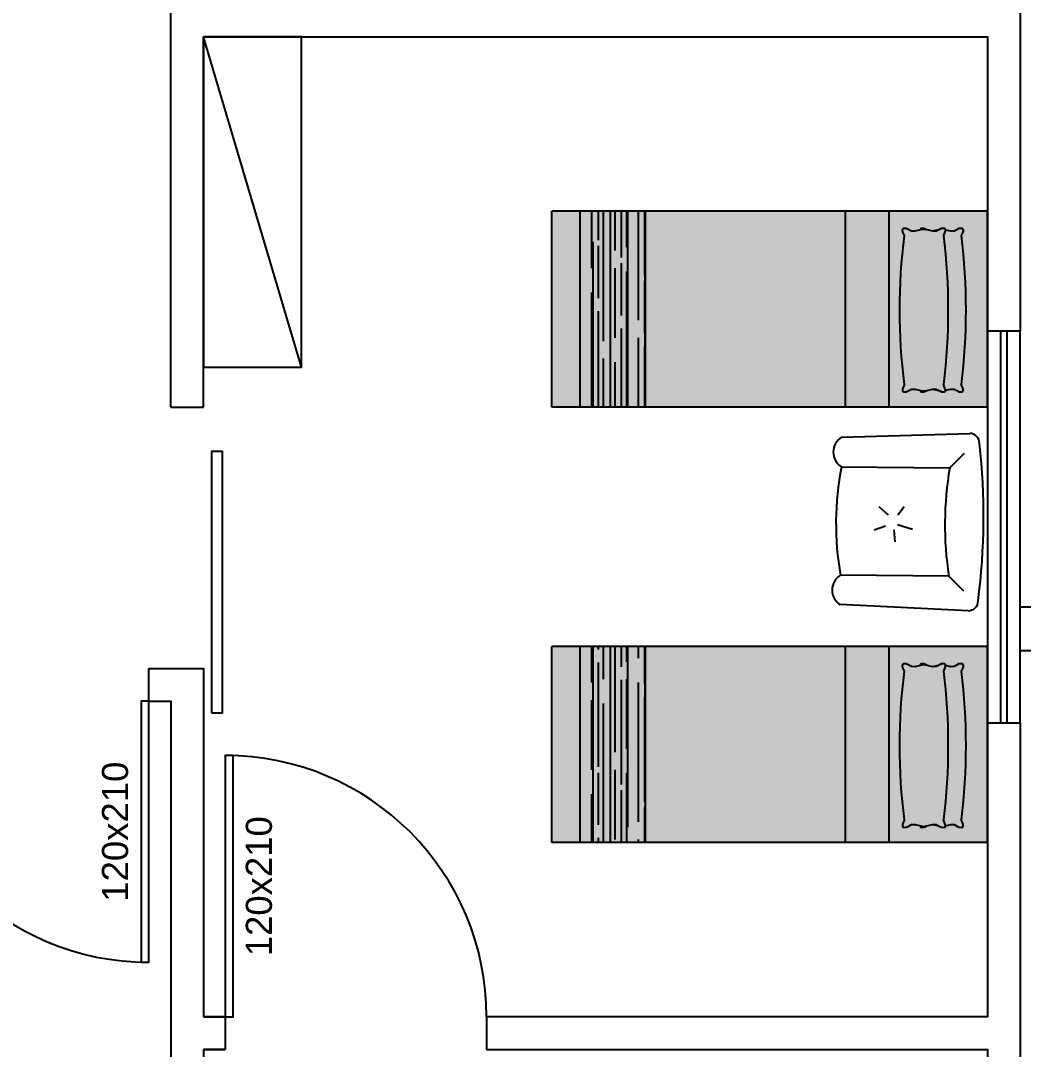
# Model space of a CAD drawing. Header units: centimetres. Extents: x 0 to 1084401, y -139216 to 99734.
# Drawn here: x 912351.3 to 912811.7, y 10092 to 10564.5 of the extents above; entities that cross this region are included whole.
import ezdxf
from ezdxf.enums import TextEntityAlignment as Align

# ---------------------------------------------------------------- set-up
doc = ezdxf.new("R2010")
doc.units = ezdxf.units.CM
doc.header["$LTSCALE"] = 4
for name, color, linetype in [('0.2', 2, 'Continuous'), ('0.4', 4, 'Continuous'), ('0.6', 6, 'Continuous'), ('02-CONT', 2, 'Continuous'), ('AIT-LAY-HTC', 254, 'Continuous'), ('AIT-LAY-MOB', 2, 'Continuous')]:
    doc.layers.add(name, color=color, linetype=linetype)
doc.styles.add('2mm 1-50', font='arial.ttf', dxfattribs={"height": 0.1})

# ---------------------------------------------------------------- blocks, each defined once
blk = doc.blocks.new('1_00e')
blk.add_lwpolyline([(-28.40539012428269, -52.25289090163764), (-25.40539012428269, -52.25289090163764), (-25.40539012428269, 47.74710909836236), (-28.40539012428269, 47.74710909836236)], close=True)
at = {"color": 1}
blk.add_arc((-28.40539012428326, -52.25289090163764), 100, 0, 90, dxfattribs=at)
blk = doc.blocks.new('CAMA-SOLTEIRO')
h = blk.add_hatch()
h.set_pattern_fill('AR-RROOF', color=256, scale=0.08, style=0)
h.set_pattern_definition([(0, (-259.2971654992087, -62.25848343646964), (0.176, 0.08), [1.2, -0.16, 0.4, -0.08]), (0, (-259.1907654992087, -62.21848343646964), (-0.08, 0.1064), [0.24, -0.0264, 0.48, -0.06]), (0, (-259.2571654992087, -62.19048343646964), (0.416, 0.0536), [0.64, -0.112, 0.32, -0.08])])
h.paths.add_polyline_path([(0.4499999999999886, -1.569999999997059), (-0.4500000000000455, -1.569999999997044), (-0.4500000000000455, -1.869999999999941), (0.4499999999999886, -1.869999999999969)])
at = {"layer": 'AIT-LAY-HTC'}
h = blk.add_hatch(color=254, dxfattribs=at)
h.paths.add_polyline_path([(0.4499999999999886, -0.6535763996212509), (-0.4499999999999886, -0.6535763996212509), (-0.4499999999999886, -1.569999999997044), (0.4499999999999886, -1.569999999997044)])
h.paths.add_polyline_path([(0.4499999999999886, -2.131628207280301e-14), (-0.4499999999999886, -7.105427357601002e-15), (-0.4500000000000455, -0.4535763996212623), (0.4499999999999886, -0.4535763996212623)])
h.paths.add_polyline_path([(0.3716982436171747, -0.373121244349754), (0.3723867664295994, -0.3861706267807321), (0.3655536251368972, -0.390699628518469), (0.3589239480322135, -0.390246726289142), (0.3496964401738865, -0.3873305654911334), (0.3375292817262334, -0.3814624037465322, -0.06240135273612517), (-0.3458491167673401, -0.3814624037465322), (-0.3580162752151068, -0.3873305654911476), (-0.3672437830732633, -0.3902467262891278), (-0.3738734601780038, -0.3906996285184547), (-0.3807066014707061, -0.3861706267807179), (-0.3800180786582814, -0.3731212443497398), (-0.3760551388454587, -0.3650755000255188), (-0.3677125645626802, -0.3491925823837292), (-0.367078841438115, -0.3321323483973302), (-0.3724699016728437, -0.3091402599489683), (-0.3738734601780038, -0.3092361431671051), (-0.3807066014707061, -0.3047071414293683), (-0.3800180786582814, -0.2916577589983902), (-0.3760551388454587, -0.2836120146741834), (-0.3731809529210182, -0.2781400276378534), (-0.3671426902825488, -0.2523877149917055), (-0.3671057082908646, -0.2513921359974702), (-0.3671426902825488, -0.2503965570033344), (-0.373180952921075, -0.2246442443571155), (-0.3760551388455156, -0.2191722573209276), (-0.3800180786582814, -0.2111265129965787), (-0.3807066014707061, -0.1980771305656006), (-0.3738734601780038, -0.1935481288278922), (-0.3724699016728437, -0.1936440120460148), (-0.367078841438115, -0.1706519235976387), (-0.3677125645626802, -0.1535916896112397), (-0.3760551388455156, -0.1377087719694785), (-0.3800180786582814, -0.1296630276452575), (-0.3807066014707061, -0.116613645214251), (-0.3738734601780038, -0.1120846434765284), (-0.3672437830733202, -0.1125375457058411), (-0.3580162752149931, -0.1154537065038497), (-0.3458491167673401, -0.1213218682484509, -0.06240135273612597), (0.3375292817262334, -0.1213218682484509), (0.3496964401739433, -0.1154537065038497), (0.3589239480322135, -0.1125375457058553), (0.3655536251368972, -0.1120846434765284), (0.3723867664295994, -0.1166136452142652), (0.3716982436171747, -0.1296630276452575), (0.3677353038042952, -0.1377087719695922), (0.3593927295215735, -0.1535916896112681), (0.3587590063970083, -0.1706519235976671), (0.364150066631737, -0.193644012046029), (0.3655536251368972, -0.193548128827878), (0.3723867664295994, -0.1980771305656006), (0.3716982436171747, -0.2111265129965929), (0.3677353038042384, -0.2191722573211123), (0.3648611178799115, -0.2246442443571297), (0.3588228552414421, -0.250396557003306), (0.358785873249758, -0.251392135997456), (0.3588228552414421, -0.2523877149917482), (0.3648611178799115, -0.2781400276378392), (0.3677353038042952, -0.2836120146742545), (0.3716982436171747, -0.2916577589984044), (0.3723867664295994, -0.3047071414293683), (0.3655536251368972, -0.3092361431670909), (0.364150066631737, -0.3091402599489825), (0.3587590063970083, -0.3321323483973586), (0.3593927295215735, -0.3491925823837292), (0.3677353038044657, -0.3650755000253483)], flags=16)
h.paths.add_polyline_path([(-0.4500000000000455, -1.869999999999926), (-0.4499999999999886, -1.99999999999995), (0.4499999999999886, -1.99999999999995), (0.4499999999999886, -1.869999999999969)])
h = blk.add_hatch(color=252, dxfattribs=at)
edge = h.paths.add_edge_path()
edge.add_line((0.3677353038042384, -0.1377087719696206), (0.3716982436171179, -0.1296630276452433))
edge.add_line((0.3716982436171747, -0.1296630276452433), (0.3723867664295994, -0.1166136452142652))
edge.add_line((0.3723867664295994, -0.1166136452142652), (0.3655536251368972, -0.1120846434765284))
edge.add_line((0.3655536251368972, -0.1120846434765284), (0.3589239480322135, -0.1125375457058411))
edge.add_line((0.3589239480322135, -0.1125375457058553), (0.3496964401739433, -0.1154537065038497))
edge.add_line((0.3496964401739433, -0.1154537065038355), (0.3375292817262334, -0.1213218682484509))
edge.add_ellipse((-0.004159917520553336, -2.848495806804841), major_axis=(1.943480023054445, 1.943480023054444), ratio=0.9999999999999957, start_angle=37.85859147788927, end_angle=52.14140852211052)
edge.add_line((-0.3458491167673401, -0.1213218682484651), (-0.35801627521505, -0.1154537065038497))
edge.add_line((-0.35801627521505, -0.1154537065038497), (-0.3672437830732633, -0.1125375457058553))
edge.add_line((-0.3672437830733202, -0.1125375457058553), (-0.3738734601780607, -0.1120846434765284))
edge.add_line((-0.3738734601780607, -0.1120846434765426), (-0.380706601470763, -0.116613645214251))
edge.add_line((-0.3807066014707061, -0.116613645214251), (-0.3800180786582814, -0.1296630276452433))
edge.add_line((-0.3800180786582814, -0.1296630276452433), (-0.3760551388454587, -0.1377087719697059))
edge.add_line((-0.3760551388454019, -0.1377087719697201), (-0.3677125645626802, -0.1535916896112681))
edge.add_line((-0.3677125645626802, -0.1535916896112681), (-0.367078841438115, -0.1706519235976671))
edge.add_line((-0.367078841438115, -0.1706519235976671), (-0.3724699016728437, -0.1936440120460148))
edge.add_line((-0.3724699016728437, -0.1936440120460148), (-0.3672437830733202, -0.1940010310572049))
edge.add_line((-0.3672437830733202, -0.1940010310572049), (-0.35801627521505, -0.1969171918551993))
edge.add_line((-0.35801627521505, -0.1969171918551993), (-0.3458491167673401, -0.2027853535998148))
edge.add_ellipse((-0.004159917520553336, -2.929959292156191), major_axis=(1.943480023054446, 1.943480023054447), ratio=0.9999999999999976, start_angle=37.85859147788932, end_angle=52.14140852211062, ccw=False)
edge.add_line((0.3375292817262334, -0.2027853535998148), (0.3496964401739433, -0.1969171918551851))
edge.add_line((0.3496964401739433, -0.1969171918551709), (0.3589239480322703, -0.1940010310572049))
edge.add_line((0.3589239480322135, -0.1940010310572049), (0.364150066631737, -0.193644012046029))
edge.add_line((0.364150066631737, -0.193644012046029), (0.3587590063970083, -0.1706519235976671))
edge.add_line((0.3587590063970083, -0.1706519235976671), (0.3593927295215735, -0.1535916896112681))
edge.add_line((0.3593927295215735, -0.1535916896112681), (0.3677353038042952, -0.1377087719696206))
edge = h.paths.add_edge_path()
edge.add_line((0.3585894172769599, -0.2513921359974987), (0.3588228552414421, -0.250396557003306))
edge.add_line((0.3588228552414421, -0.250396557003306), (0.3593927295215735, -0.2350551749626035))
edge.add_line((0.3593927295215735, -0.2350551749626035), (0.367735303804352, -0.2191722573207713))
edge.add_line((0.367735303804352, -0.2191722573207713), (0.3716982436171747, -0.2111265129966071))
edge.add_line((0.3716982436171747, -0.2111265129966071), (0.3723867664295994, -0.198077130565629))
edge.add_line((0.3723867664295994, -0.198077130565629), (0.3655536251368972, -0.1935481288278922))
edge.add_line((0.3655536251368972, -0.193548128827878), (0.3589239480322135, -0.1940010310571907))
edge.add_line((0.3589239480322135, -0.1940010310572049), (0.3496964401739433, -0.1969171918551993))
edge.add_line((0.3496964401739433, -0.1969171918551993), (0.3375292817262334, -0.2027853535998148))
edge.add_ellipse((-0.004159917520553336, -2.929959292156191), major_axis=(1.94348002305446, 1.94348002305446), ratio=0.9999999999999964, start_angle=37.85859147788919, end_angle=52.14140852211058)
edge.add_line((-0.3458491167673401, -0.2027853535998148), (-0.3580162752149931, -0.1969171918552135))
edge.add_line((-0.3580162752149931, -0.1969171918552135), (-0.3672437830733202, -0.1940010310571907))
edge.add_line((-0.3672437830733202, -0.1940010310571907), (-0.3738734601780038, -0.1935481288278638))
edge.add_line((-0.3738734601780038, -0.193548128827878), (-0.3807066014707061, -0.1980771305656006))
edge.add_line((-0.3807066014707061, -0.1980771305656006), (-0.3800180786582814, -0.2111265129965929))
edge.add_line((-0.3800180786582814, -0.2111265129965929), (-0.376055138845345, -0.2191722573210413))
edge.add_line((-0.376055138845345, -0.2191722573210413), (-0.3677125645626802, -0.2350551749625893))
edge.add_line((-0.3677125645626802, -0.2350551749626035), (-0.3671426902825488, -0.250396557003306))
edge.add_line((-0.3671426902825488, -0.2503965570032918), (-0.3669092523180666, -0.2513921359974702))
edge.add_line((-0.3669092523180666, -0.2513921359974702), (-0.3732120659238944, -0.278272720073609))
edge.add_line((-0.3732120659238944, -0.278272720073609), (-0.3759659441697067, -0.2921238786731593))
edge.add_line((-0.3759659441697067, -0.2921238786731593), (-0.3732120659238944, -0.3059750372728232))
edge.add_line((-0.3732120659238944, -0.3059750372728232), (-0.367078841438115, -0.3321323483973302))
edge.add_line((-0.367078841438115, -0.3321323483973302), (-0.3677125645626802, -0.3491925823837292))
edge.add_line((-0.3677125645626802, -0.3491925823837292), (-0.3760551388454587, -0.3650755000255756))
edge.add_line((-0.3760551388454587, -0.3650755000255756), (-0.3800180786582814, -0.3731212443497398))
edge.add_line((-0.3800180786582814, -0.3731212443497398), (-0.3807066014707061, -0.3861706267807179))
edge.add_line((-0.3807066014707061, -0.3861706267807179), (-0.3738734601780607, -0.3906996285184547))
edge.add_line((-0.3738734601780607, -0.390699628518469), (-0.3672437830733202, -0.390246726289142))
edge.add_line((-0.3672437830733202, -0.3902467262891278), (-0.35801627521505, -0.3873305654911192))
edge.add_line((-0.3580162752149931, -0.3873305654911192), (-0.3458491167673401, -0.381462403746518))
edge.add_ellipse((-0.004159917520553336, 2.345711534809816), major_axis=(1.943480023054408, 1.943480023054407), ratio=0.9999999999999963, start_angle=217.8585914778892, end_angle=232.1414085221106)
edge.add_line((0.3375292817262334, -0.3814624037465322), (0.3496964401739433, -0.3873305654911476))
edge.add_line((0.3496964401739433, -0.3873305654911476), (0.3589239480321567, -0.390246726289142))
edge.add_line((0.3589239480321567, -0.390246726289142), (0.3655536251368403, -0.3906996285184832))
edge.add_line((0.3655536251368972, -0.390699628518469), (0.3723867664295994, -0.3861706267807321))
edge.add_line((0.3723867664295994, -0.3861706267807321), (0.3716982436171747, -0.373121244349754))
edge.add_line((0.3716982436171747, -0.3731212443497398), (0.3677353038042384, -0.3650755000254762))
edge.add_line((0.3677353038042384, -0.3650755000254762), (0.3593927295215735, -0.3491925823837292))
edge.add_line((0.3593927295215735, -0.3491925823837292), (0.3587590063970083, -0.3321323483973302))
edge.add_line((0.3587590063970083, -0.3321323483973444), (0.3648922308827878, -0.3059750372727663))
edge.add_line((0.3648922308827878, -0.3059750372727521), (0.3676461091286001, -0.2921238786731735))
edge.add_line((0.3676461091286001, -0.2921238786731735), (0.3648922308827878, -0.2782727200736659))
edge.add_line((0.3648922308827878, -0.2782727200736659), (0.3585894172769599, -0.2513921359974987))
for points in [[(0.4499999999999886, -0.6535763996212509), (0.4499999999999886, -0.4535763996212623), (-0.4499999999999886, -0.4535763996212623), (-0.4499999999999886, -0.6535763996212509)], [(-0.4499999999999886, -1.569999999997044), (0.4499999999999886, -1.569999999997044), (0.4499999999999886, -1.869999999999955), (-0.4499999999999886, -1.869999999999955)]]:
    blk.add_hatch(color=252, dxfattribs=at).paths.add_polyline_path(points)
for p, q in [((-0.4500000000000455, 7.105427357601002e-15), (0.4499999999999886, -7.105427357601002e-15)), ((-0.4500000000000455, 7.105427357601002e-15), (-0.4499999999999886, -1.99999999999995)), ((0.4499999999999886, -7.105427357601002e-15), (0.4499999999999886, -1.99999999999995)), ((0.4499999999999886, -0.05000000000000426), (0.4499999999999886, -1.949999999999953)), ((0.4499999999999886, -0.4535763996212623), (-0.4499999999999886, -0.4535763996212623)), ((0.4499999999999886, -0.6535763996212509), (-0.4499999999999886, -0.6535763996212509)), ((-0.4499999999999886, -1.569999999997044), (0.4499999999999886, -1.569999999997044)), ((-0.4499999999999886, -1.869999999999941), (0.4499999999999886, -1.869999999999955)), ((-0.4499999999999886, -1.99999999999995), (0.4499999999999886, -1.99999999999995))]:
    blk.add_line(p, q)
for points in [[(-0.3724699016728437, -0.1936440120460148), (-0.367078841438115, -0.1706519235976529), (-0.3677125645626802, -0.1535916896112539), (-0.3760551388454587, -0.1377087719695353), (-0.3800180786582814, -0.1296630276452433), (-0.3807066014707061, -0.1166136452142652), (-0.3738734601780038, -0.1120846434765284), (-0.3672437830733202, -0.1125375457058553), (-0.35801627521505, -0.1154537065038497), (-0.3458491167673401, -0.1213218682484651)], [(0.364150066631737, -0.1936440120460148), (0.3587590063970083, -0.1706519235976671), (0.3593927295215735, -0.1535916896112539), (0.3677353038042952, -0.1377087719695496), (0.3716982436171747, -0.1296630276452575), (0.3723867664295994, -0.1166136452142652), (0.3655536251368972, -0.1120846434765284), (0.3589239480322135, -0.1125375457058553), (0.3496964401739433, -0.1154537065038497), (0.3375292817262334, -0.1213218682484651)], [(-0.3458491167673401, -0.3814624037465322), (-0.35801627521505, -0.3873305654911476), (-0.3672437830733202, -0.3902467262891278), (-0.3738734601780038, -0.3906996285184547), (-0.3807066014707061, -0.3861706267807179), (-0.3800180786582814, -0.3731212443497398), (-0.3760551388454587, -0.3650755000254478), (-0.3677125645626802, -0.3491925823837292), (-0.367078841438115, -0.3321323483973302), (-0.3732120659238944, -0.3059750372727663), (-0.3759659441697067, -0.2921238786731593), (-0.3732120659238944, -0.2782727200735664), (-0.367078841438115, -0.2521154089490025), (-0.3677125645626802, -0.2350551749626035), (-0.3760551388454587, -0.219172257320885), (-0.3800180786582814, -0.2111265129965929), (-0.3807066014707061, -0.1980771305656148), (-0.3738734601780038, -0.193548128827878), (-0.3672437830733202, -0.1940010310572049), (-0.35801627521505, -0.1969171918551993), (-0.3458491167673401, -0.2027853535998148)], [(-0.3671426902825488, -0.2523877149916771), (-0.367078841438115, -0.2506688630459806), (-0.373180952921075, -0.2246442443571155)], [(0.3375292817262334, -0.3814624037465322), (0.3496964401739433, -0.3873305654911476), (0.3589239480322135, -0.390246726289142), (0.3655536251368972, -0.390699628518469), (0.3723867664295994, -0.3861706267807321), (0.3716982436171747, -0.373121244349754), (0.3677353038042952, -0.365075500025462), (0.3593927295215735, -0.3491925823837434), (0.3587590063970083, -0.3321323483973444), (0.3648922308827878, -0.3059750372727805), (0.3676461091286001, -0.2921238786731735), (0.3648922308827878, -0.2782727200735806), (0.3587590063970083, -0.2521154089490167), (0.3593927295215735, -0.2350551749626035), (0.3677353038042952, -0.219172257320885), (0.3716982436171747, -0.2111265129966071), (0.3723867664295994, -0.1980771305656148), (0.3655536251368972, -0.193548128827878), (0.3589239480322135, -0.1940010310572049), (0.3496964401739433, -0.1969171918551993), (0.3375292817262334, -0.2027853535998148)], [(0.3588228552414421, -0.2523877149916913), (0.3587590063970083, -0.2506688630459948), (0.3648611178799115, -0.2246442443571155)], [(-0.3724699016728437, -0.3091402599489825), (-0.3738734601780038, -0.3092361431671051), (-0.3807066014707061, -0.3047071414293683), (-0.3800180786582814, -0.2916577589983902), (-0.3760551388454587, -0.2836120146740981), (-0.373180952921075, -0.2781400276378818)], [(0.364150066631737, -0.3091402599489825), (0.3655536251368972, -0.3092361431671051), (0.3723867664295994, -0.3047071414293825), (0.3716982436171747, -0.2916577589983902), (0.3677353038042952, -0.2836120146740981), (0.3648611178799115, -0.2781400276378818)]]:
    blk.add_lwpolyline(points)
for centre, radius, start, end in [((-0.004159917520553336, -2.848495806804841), 2.748495806804713, 82.85859147788834, 97.14140852211166), ((-0.004159917520553336, -2.929959292156191), 2.748495806804713, 82.85859147788834, 97.14140852211166), ((-0.004159917520553336, 2.345711534809816), 2.748495806804664, 262.8585914778884, 277.1414085221116)]:
    blk.add_arc(centre, radius, start, end)
blk = doc.blocks.new('Poltrona08')
for p, q in [((-49.37355434940944, -15.72616752609145), (-49.37355434940944, 39.27383247390898)), ((5.626445650590281, 39.27383247390898), (5.626445650590281, -15.72616752609145)), ((-29.2909328934294, 16.36152345113095), (-25.06770044392762, 13.07900181849368)), ((-20.37521952551106, 13.07900181849368), (-18.02898095166735, 20.58190801911918)), ((-17.55973248275292, 11.20327594779246), (-11.45950615759236, 11.67220877437826)), ((-25.06770044392762, 8.389687141740989), (-29.2909328934294, 3.700372464987946)), ((-19.43672258768149, 6.982894097625572), (-17.27983121032299, 1.207633293280477))]:
    blk.add_line(p, q)
for points in [[(-64.37355434940893, -15.72616752609145), (-66.8735543494095, 49.27383247390912)], [(23.12644565059071, 49.27383247390912), (20.62644565059085, -15.72616752609145)], [(-49.37355434940943, 39.27383247390898), (-56.87355434940936, 46.77383247390891)], [(5.626445650590281, 39.27383247390898), (13.12644565059021, 46.77383247390891)]]:
    blk.add_lwpolyline(points)
for centre, radius, start, end in [((-61.87355434940979, 49.27383247390912), 4.999999999999893, 89.99999999999795, 179.9999999999999), ((-21.87355434940922, -276.1504985630796), 332.8366544436498, 83.0975626029274, 96.90243739707266), ((18.12644565059099, 49.27383247390912), 4.999999999999893, 0, 90.00000000000203), ((-21.87355434940922, 208.7364681285423), 171.6794538755731, 260.782525588539, 279.2174744114608), ((-56.87355434940866, -11.05950085942512), 8.833333333333096, 211.8907918018441, 328.1092081981547), ((-21.87355434940887, 134.2738324739405), 152.5000000000315, 259.6111421845325, 280.3888578154674), ((13.12644565059056, -11.05950085942476), 8.833333333333284, 211.8907918018461, 328.1092081981539)]:
    blk.add_arc(centre, radius, start, end)

msp = doc.modelspace()

# ---------------------------------------------------------------- linework, layer by layer
at = {"layer": '0.2'}
for p, q in [((912480.2346801861, 10405.35403981093), (912435.2346801861, 10557.01251930817)), ((912795.2346801861, 10422.01251930813), (912795.2346801861, 10242.01251930813)), ((912801.2346801861, 10422.01251930813), (912801.2346801861, 10242.01251930813)), ((912804.2346801861, 10242.01251930813), (912804.2346801861, 10422.01251930813)), ((912810.2346801861, 10242.01251930813), (912810.2346801861, 10422.01251930813))]:
    msp.add_line(p, q, dxfattribs=at)
for points in [[(912435.2346801861, 10557.01251930817), (912435.2346801861, 10405.35403981093), (912480.2346801861, 10405.35403981093), (912480.2346801861, 10557.01251930817)], [(912438.9224973959, 10246.57952634749), (912443.9224973959, 10246.57952634749), (912443.9224973959, 10366.57952634749), (912438.9224973959, 10366.57952634749)]]:
    msp.add_lwpolyline(points, close=True, dxfattribs=at)
at = {"layer": '0.4'}
for p, q in [((912810.2346801861, 10295.20962031729), (913069.3399238586, 10295.20962031729, 77040.33870733916)), ((912810.2346801861, 10275.20962031729), (913083.5726628432, 10275.20962031729, 77040.33870733916))]:
    msp.add_line(p, q, dxfattribs=at)
at = {"layer": '0.6'}
for p, q in [((912795.2346801861, 10422.01251930817), (912810.2346801861, 10422.01251930817)), ((912420.2346801861, 10387.01251930817), (912435.2346801861, 10387.01251930817)), ((912410.2346801861, 10252.01251930817), (912410.2346801861, 10267.01251930817)), ((912795.2346801861, 10242.01251930817), (912810.2346801861, 10242.01251930817)), ((912445.2346801861, 10107.01251930817), (912445.2346801861, 10092.01251930817)), ((912565.2346801861, 10107.01251930817), (912565.2346801861, 10092.01251930817))]:
    msp.add_line(p, q, dxfattribs=at)
for points in [[(912420.2346801861, 10557.01251930817), (912420.2346801861, 10797.01251930817)], [(912810.2346801861, 10627.01251930817), (912810.2346801861, 10557.01251930817)], [(912420.2346801861, 10387.01251930817), (912420.2346801861, 10572.01251930817)], [(912810.2346801861, 10572.01251930817), (912810.2346801861, 10422.01251930817)], [(912435.2346801861, 10387.01251930817), (912435.2346801861, 10557.01251930817), (912795.2346801861, 10557.01251930817), (912795.2346801861, 10422.01251930817)], [(912410.2346801861, 10267.01251930817), (912435.2346801861, 10267.01251930817), (912435.2346801861, 10107.01251930817)], [(912410.2346801861, 10252.01251930817), (912420.2346801861, 10252.01251930817), (912420.2346801861, 9892.01251930817), (912285.2346801861, 9892.01251930817)], [(912795.2346801861, 10242.01251930817), (912795.2346801861, 10107.01251930817), (912565.2346801861, 10107.01251930817)], [(912810.2346801861, 10242.01251930817), (912810.2346801861, 10092.01251930817)], [(912435.2346801861, 10107.01251930817), (912445.2346801861, 10107.01251930817)], [(912445.2346801861, 10107.01251930817), (912435.2346801861, 10107.01251930817)], [(912810.2346801861, 10107.01251930817), (912810.2346801861, 10037.01251930817)], [(912435.2346801861, 10092.01251930817), (912435.2346801861, 9892.01251930817)], [(912435.2346801861, 10092.01251930817), (912445.2346801861, 10092.01251930817)], [(912445.2346801861, 10092.01251930817), (912435.2346801861, 10092.01251930817)], [(912565.2346801861, 10092.01251930817), (912795.2346801861, 10092.01251930817), (912795.2346801861, 10037.01251930817)]]:
    msp.add_lwpolyline(points, dxfattribs=at)

# ---------------------------------------------------------------- block references
at = {"layer": '0.2', "xscale": 0.904434194830291, "yscale": 0.904434194830291, "zscale": 0.904434194830291, "rotation": 269.5138070605645}
msp.add_blockref('Poltrona08', (912741.9801571771, 10314.80499533591), dxfattribs=at)
at = {"layer": '02-CONT', "xscale": 1.2, "yscale": 1.2, "zscale": 1.2, "rotation": 180}
msp.add_blockref('1_00e', (912376.148212037, 10189.3090502262), dxfattribs=at)
at = {"layer": '02-CONT', "xscale": 1.2, "yscale": 1.2, "zscale": 1.2}
msp.add_blockref('1_00e', (912479.3211483352, 10169.71598839013), dxfattribs=at)
at = {"layer": 'AIT-LAY-MOB', "ltscale": 3, "xscale": -99.99999651281604, "yscale": 99.99999651281604, "zscale": 99.99999651281604, "rotation": 270.000035963785}
for p in [(912795.234708432, 10432.01252401589), (912795.2346519403, 10232.01251773889)]:
    msp.add_blockref('CAMA-SOLTEIRO', p, dxfattribs=at)

# ---------------------------------------------------------------- texts
at = {"layer": '02-CONT', "style": '2mm 1-50'}
for p in [(912394.6346801862, 10192.01251930817), (912460.6791549474, 10166.9585071527)]:
    msp.add_text('120x210', height=12, rotation=90, dxfattribs=at).set_placement(p, align=Align.MIDDLE_CENTER)

doc.saveas('drawing.dxf')
